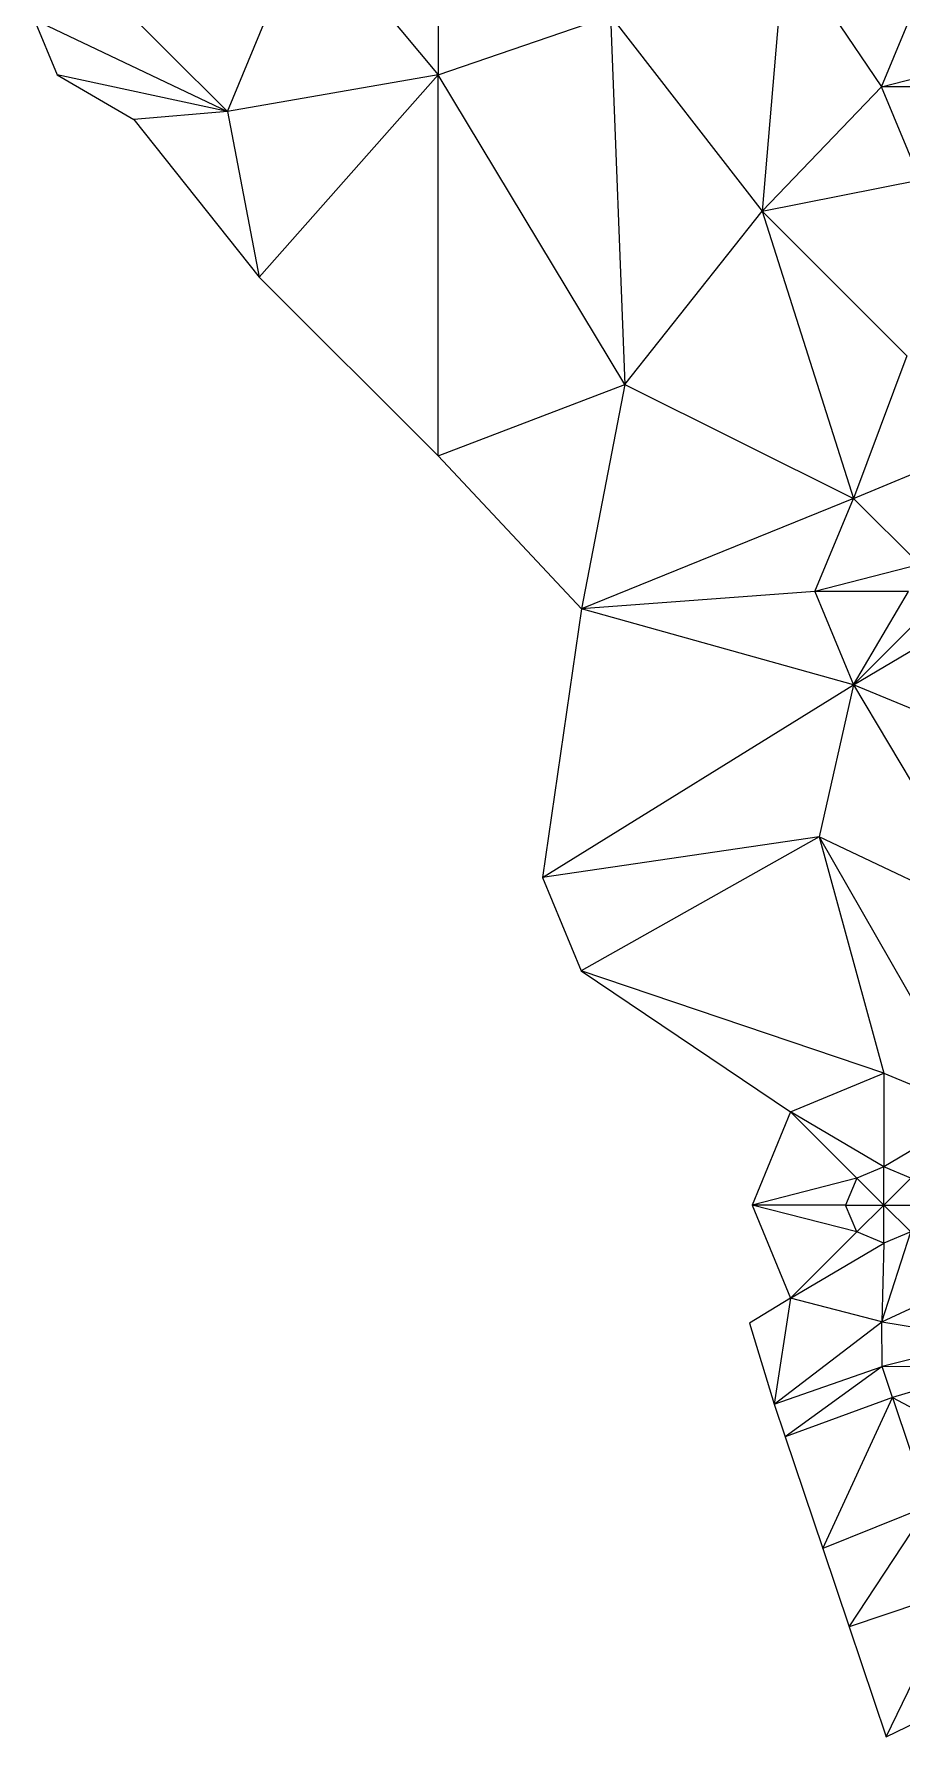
# Model space of a CAD drawing. Header units: inches. Extents: x 2000000 to 2613718, y 1000000 to 1269741.
# Drawn here: x 2612359 to 2612815, y 1267301 to 1268195 of the extents above; entities that cross this region are included whole.
import ezdxf

# ---------------------------------------------------------------- set-up
doc = ezdxf.new("R2010")
doc.units = ezdxf.units.IN
doc.header["$MEASUREMENT"] = 0

msp = doc.modelspace()

# ---------------------------------------------------------------- linework, layer by layer
for points in [[(2612571.12, 1268373.29, 247.61), (2612571.12, 1268173.29, 247)], [(2612571.12, 1268373.29, 247.61), (2612571.12, 1268173.29, 247)], [(2612460.5, 1268153.99, 246.83), (2612502.53, 1268255.45, 247.16)], [(2612460.5, 1268153.99, 246.83), (2612502.53, 1268255.45, 247.16)], [(2612502.53, 1268255.45, 247.16), (2612571.12, 1268173.29, 247)], [(2612502.53, 1268255.45, 247.16), (2612571.12, 1268173.29, 247)], [(2612753.16, 1268242.07, 247.42), (2612741.21, 1268101.68, 246.86)], [(2612753.16, 1268242.07, 247.42), (2612741.21, 1268101.68, 246.86)], [(2612753.16, 1268242.07, 247.42), (2612803.91, 1268166.95, 247.15)], [(2612753.16, 1268242.07, 247.42), (2612803.91, 1268166.95, 247.15)], [(2612396.62, 1268217.87, 246.82), (2612460.5, 1268153.99, 246.83)], [(2612396.62, 1268217.87, 246.82), (2612460.5, 1268153.99, 246.83)], [(2612803.91, 1268166.95, 247.15), (2612824.16, 1268215.83, 247.38)], [(2612803.91, 1268166.95, 247.15), (2612824.16, 1268215.83, 247.38)], [(2612359.04, 1268202.31, 246.74), (2612460.5, 1268153.99, 246.83)], [(2612359.04, 1268202.31, 246.74), (2612371.12, 1268173.29, 246.74)], [(2612359.04, 1268202.31, 246.74), (2612460.5, 1268153.99, 246.83)], [(2612359.04, 1268202.31, 246.74), (2612371.12, 1268173.29, 246.74)], [(2612571.12, 1268173.29, 247), (2612661.53, 1268204.12, 247.19)], [(2612571.12, 1268173.29, 247), (2612661.53, 1268204.12, 247.19)], [(2612661.53, 1268204.12, 247.19), (2612741.21, 1268101.68, 246.86)], [(2612661.53, 1268204.12, 247.19), (2612669.12, 1268010.61, 246.52)], [(2612661.53, 1268204.12, 247.19), (2612741.21, 1268101.68, 246.86)], [(2612661.53, 1268204.12, 247.19), (2612669.12, 1268010.61, 246.52)], [(2612460.5, 1268153.99, 246.83), (2612371.12, 1268173.29, 246.74)], [(2612371.12, 1268173.29, 246.74), (2612411.34, 1268149.83, 246.76)], [(2612460.5, 1268153.99, 246.83), (2612371.12, 1268173.29, 246.74)], [(2612371.12, 1268173.29, 246.74), (2612411.34, 1268149.83, 246.76)], [(2612571.12, 1268173.29, 247), (2612460.5, 1268153.99, 246.83)], [(2612571.12, 1268173.29, 247), (2612460.5, 1268153.99, 246.83)], [(2612571.12, 1268173.29, 247), (2612477.17, 1268066.98, 246.62)], [(2612571.12, 1268173.29, 247), (2612477.17, 1268066.98, 246.62)], [(2612571.12, 1267973.29, 246.37), (2612571.12, 1268173.29, 247)], [(2612669.12, 1268010.61, 246.52), (2612571.12, 1268173.29, 247)], [(2612571.12, 1267973.29, 246.37), (2612571.12, 1268173.29, 247)], [(2612669.12, 1268010.61, 246.52), (2612571.12, 1268173.29, 247)], [(2612803.91, 1268166.95, 247.15), (2612858.9, 1268181.09, 247.23)], [(2612803.91, 1268166.95, 247.15), (2612858.9, 1268181.09, 247.23)], [(2612741.21, 1268101.68, 246.86), (2612803.91, 1268166.95, 247.15)], [(2612741.21, 1268101.68, 246.86), (2612803.91, 1268166.95, 247.15)], [(2612824.16, 1268118.07, 246.98), (2612803.91, 1268166.95, 247.15)], [(2612853.04, 1268166.95, 247.15), (2612803.91, 1268166.95, 247.15)], [(2612824.16, 1268118.07, 246.98), (2612803.91, 1268166.95, 247.15)], [(2612853.04, 1268166.95, 247.15), (2612803.91, 1268166.95, 247.15)], [(2612460.5, 1268153.99, 246.83), (2612411.34, 1268149.83, 246.76)], [(2612460.5, 1268153.99, 246.83), (2612411.34, 1268149.83, 246.76)], [(2612411.34, 1268149.83, 246.76), (2612477.17, 1268066.98, 246.62)], [(2612411.34, 1268149.83, 246.76), (2612477.17, 1268066.98, 246.62)], [(2612460.5, 1268153.99, 246.83), (2612477.17, 1268066.98, 246.62)], [(2612460.5, 1268153.99, 246.83), (2612477.17, 1268066.98, 246.62)], [(2612741.21, 1268101.68, 246.86), (2612824.16, 1268118.07, 246.98)], [(2612741.21, 1268101.68, 246.86), (2612824.16, 1268118.07, 246.98)], [(2612669.12, 1268010.61, 246.52), (2612741.21, 1268101.68, 246.86)], [(2612669.12, 1268010.61, 246.52), (2612741.21, 1268101.68, 246.86)], [(2612741.21, 1268101.68, 246.86), (2612817.1, 1268025.79, 246.65)], [(2612741.21, 1268101.68, 246.86), (2612789.16, 1267950.83, 246.34)], [(2612741.21, 1268101.68, 246.86), (2612817.1, 1268025.79, 246.65)], [(2612741.21, 1268101.68, 246.86), (2612789.16, 1267950.83, 246.34)], [(2612477.17, 1268066.98, 246.62), (2612571.12, 1267973.29, 246.37)], [(2612477.17, 1268066.98, 246.62), (2612571.12, 1267973.29, 246.37)], [(2612817.1, 1268025.79, 246.65), (2612789.16, 1267950.83, 246.34)], [(2612817.1, 1268025.79, 246.65), (2612789.16, 1267950.83, 246.34)], [(2612571.12, 1267973.29, 246.37), (2612669.12, 1268010.61, 246.52)], [(2612571.12, 1267973.29, 246.37), (2612669.12, 1268010.61, 246.52)], [(2612669.12, 1268010.61, 246.52), (2612646.35, 1267892.99, 246.17)], [(2612669.12, 1268010.61, 246.52), (2612646.35, 1267892.99, 246.17)], [(2612669.12, 1268010.61, 246.52), (2612789.16, 1267950.83, 246.34)], [(2612669.12, 1268010.61, 246.52), (2612789.16, 1267950.83, 246.34)], [(2612571.12, 1267973.29, 246.37), (2612646.35, 1267892.99, 246.17)], [(2612571.12, 1267973.29, 246.37), (2612646.35, 1267892.99, 246.17)], [(2612789.16, 1267950.83, 246.34), (2612838.04, 1267971.08, 246.44)], [(2612789.16, 1267950.83, 246.34), (2612838.04, 1267971.08, 246.44)], [(2612789.16, 1267950.83, 246.34), (2612646.35, 1267892.99, 246.17)], [(2612789.16, 1267950.83, 246.34), (2612646.35, 1267892.99, 246.17)], [(2612768.91, 1267901.95, 246.21), (2612789.16, 1267950.83, 246.34)], [(2612768.91, 1267901.95, 246.21), (2612789.16, 1267950.83, 246.34)], [(2612789.16, 1267950.83, 246.34), (2612823.9, 1267916.09, 246.23)], [(2612789.16, 1267950.83, 246.34), (2612823.9, 1267916.09, 246.23)], [(2612823.9, 1267916.09, 246.23), (2612768.91, 1267901.95, 246.21)], [(2612823.9, 1267916.09, 246.23), (2612768.91, 1267901.95, 246.21)], [(2612768.91, 1267901.95, 246.21), (2612646.35, 1267892.99, 246.17)], [(2612768.91, 1267901.95, 246.21), (2612646.35, 1267892.99, 246.17)], [(2612818.04, 1267901.95, 246.2), (2612768.91, 1267901.95, 246.21)], [(2612768.91, 1267901.95, 246.21), (2612789.16, 1267853.07, 246.08)], [(2612818.04, 1267901.95, 246.2), (2612768.91, 1267901.95, 246.21)], [(2612768.91, 1267901.95, 246.21), (2612789.16, 1267853.07, 246.08)], [(2612789.16, 1267853.07, 246.08), (2612818.04, 1267901.95, 246.2)], [(2612789.16, 1267853.07, 246.08), (2612818.04, 1267901.95, 246.2)], [(2612646.35, 1267892.99, 246.17), (2612625.92, 1267751.83, 245.86)], [(2612646.35, 1267892.99, 246.17), (2612625.92, 1267751.83, 245.86)], [(2612789.16, 1267853.07, 246.08), (2612646.35, 1267892.99, 246.17)], [(2612789.16, 1267853.07, 246.08), (2612646.35, 1267892.99, 246.17)], [(2612823.9, 1267887.81, 246.16), (2612789.16, 1267853.07, 246.08)], [(2612823.9, 1267887.81, 246.16), (2612789.16, 1267853.07, 246.08)], [(2612789.16, 1267853.07, 246.08), (2612838.04, 1267881.95, 246.15)], [(2612789.16, 1267853.07, 246.08), (2612838.04, 1267881.95, 246.15)], [(2612625.92, 1267751.83, 245.86), (2612789.16, 1267853.07, 246.08)], [(2612625.92, 1267751.83, 245.86), (2612789.16, 1267853.07, 246.08)], [(2612789.16, 1267853.07, 246.08), (2612771.12, 1267773.29, 245.9)], [(2612789.16, 1267853.07, 246.08), (2612771.12, 1267773.29, 245.9)], [(2612838.04, 1267832.82, 246.05), (2612789.16, 1267853.07, 246.08)], [(2612789.16, 1267853.07, 246.08), (2612862.63, 1267729.83, 245.87)], [(2612838.04, 1267832.82, 246.05), (2612789.16, 1267853.07, 246.08)], [(2612789.16, 1267853.07, 246.08), (2612862.63, 1267729.83, 245.87)], [(2612771.12, 1267773.29, 245.9), (2612625.92, 1267751.83, 245.86)], [(2612771.12, 1267773.29, 245.9), (2612625.92, 1267751.83, 245.86)], [(2612771.12, 1267773.29, 245.9), (2612646.17, 1267702.95, 245.77)], [(2612771.12, 1267773.29, 245.9), (2612646.17, 1267702.95, 245.77)], [(2612862.63, 1267729.83, 245.87), (2612771.12, 1267773.29, 245.9)], [(2612771.12, 1267773.29, 245.9), (2612853.92, 1267628.83, 245.71)], [(2612771.12, 1267773.29, 245.9), (2612805.04, 1267649.08, 245.71)], [(2612862.63, 1267729.83, 245.87), (2612771.12, 1267773.29, 245.9)], [(2612771.12, 1267773.29, 245.9), (2612853.92, 1267628.83, 245.71)], [(2612771.12, 1267773.29, 245.9), (2612805.04, 1267649.08, 245.71)], [(2612625.92, 1267751.83, 245.86), (2612646.17, 1267702.95, 245.77)], [(2612625.92, 1267751.83, 245.86), (2612646.17, 1267702.95, 245.77)], [(2612646.17, 1267702.95, 245.77), (2612756.16, 1267628.83, 245.66)], [(2612805.04, 1267649.08, 245.71), (2612646.17, 1267702.95, 245.77)], [(2612646.17, 1267702.95, 245.77), (2612756.16, 1267628.83, 245.66)], [(2612805.04, 1267649.08, 245.71), (2612646.17, 1267702.95, 245.77)], [(2612756.16, 1267628.83, 245.66), (2612805.04, 1267649.08, 245.71)], [(2612756.16, 1267628.83, 245.66), (2612805.04, 1267649.08, 245.71)], [(2612805.04, 1267649.08, 245.71), (2612853.92, 1267628.83, 245.71)], [(2612805.04, 1267649.08, 245.71), (2612805.04, 1267599.95, 245.65)], [(2612805.04, 1267649.08, 245.71), (2612853.92, 1267628.83, 245.71)], [(2612805.04, 1267649.08, 245.71), (2612805.04, 1267599.95, 245.65)], [(2612756.16, 1267628.83, 245.66), (2612735.91, 1267579.95, 245.59)], [(2612756.16, 1267628.83, 245.66), (2612735.91, 1267579.95, 245.59)], [(2612756.16, 1267628.83, 245.66), (2612790.9, 1267594.09, 245.63)], [(2612805.04, 1267599.95, 245.65), (2612756.16, 1267628.83, 245.66)], [(2612756.16, 1267628.83, 245.66), (2612790.9, 1267594.09, 245.63)], [(2612805.04, 1267599.95, 245.65), (2612756.16, 1267628.83, 245.66)], [(2612853.92, 1267628.83, 245.71), (2612805.04, 1267599.95, 245.65)], [(2612853.92, 1267628.83, 245.71), (2612805.04, 1267599.95, 245.65)], [(2612790.9, 1267594.09, 245.63), (2612735.91, 1267579.95, 245.59)], [(2612790.9, 1267594.09, 245.63), (2612735.91, 1267579.95, 245.59)], [(2612790.9, 1267594.09, 245.63), (2612785.04, 1267579.95, 245.6)], [(2612790.9, 1267594.09, 245.63), (2612785.04, 1267579.95, 245.6)], [(2612805.04, 1267599.95, 245.65), (2612790.9, 1267594.09, 245.63)], [(2612805.04, 1267599.95, 245.65), (2612790.9, 1267594.09, 245.63)], [(2612805.04, 1267579.95, 245.61), (2612790.9, 1267594.09, 245.63)], [(2612805.04, 1267579.95, 245.61), (2612790.9, 1267594.09, 245.63)], [(2612805.04, 1267579.95, 245.61), (2612805.04, 1267599.95, 245.65)], [(2612819.18, 1267594.09, 245.64), (2612805.04, 1267599.95, 245.65)], [(2612805.04, 1267579.95, 245.61), (2612805.04, 1267599.95, 245.65)], [(2612819.18, 1267594.09, 245.64), (2612805.04, 1267599.95, 245.65)], [(2612805.04, 1267579.95, 245.61), (2612819.18, 1267594.09, 245.64)], [(2612805.04, 1267579.95, 245.61), (2612819.18, 1267594.09, 245.64)], [(2612735.91, 1267579.95, 245.59), (2612756.16, 1267531.07, 245.51)], [(2612790.9, 1267565.81, 245.57), (2612735.91, 1267579.95, 245.59)], [(2612785.04, 1267579.95, 245.6), (2612735.91, 1267579.95, 245.59)], [(2612735.91, 1267579.95, 245.59), (2612756.16, 1267531.07, 245.51)], [(2612790.9, 1267565.81, 245.57), (2612735.91, 1267579.95, 245.59)], [(2612785.04, 1267579.95, 245.6), (2612735.91, 1267579.95, 245.59)], [(2612785.04, 1267579.95, 245.6), (2612805.04, 1267579.95, 245.61)], [(2612790.9, 1267565.81, 245.57), (2612785.04, 1267579.95, 245.6)], [(2612785.04, 1267579.95, 245.6), (2612805.04, 1267579.95, 245.61)], [(2612790.9, 1267565.81, 245.57), (2612785.04, 1267579.95, 245.6)], [(2612805.04, 1267579.95, 245.61), (2612790.9, 1267565.81, 245.57)], [(2612805.04, 1267579.95, 245.61), (2612790.9, 1267565.81, 245.57)], [(2612805.04, 1267579.95, 245.61), (2612825.04, 1267579.95, 245.62)], [(2612805.04, 1267559.95, 245.58), (2612805.04, 1267579.95, 245.61)], [(2612819.18, 1267565.81, 245.6), (2612805.04, 1267579.95, 245.61)], [(2612805.04, 1267579.95, 245.61), (2612825.04, 1267579.95, 245.62)], [(2612805.04, 1267559.95, 245.58), (2612805.04, 1267579.95, 245.61)], [(2612819.18, 1267565.81, 245.6), (2612805.04, 1267579.95, 245.61)], [(2612756.16, 1267531.07, 245.51), (2612790.9, 1267565.81, 245.57)], [(2612756.16, 1267531.07, 245.51), (2612790.9, 1267565.81, 245.57)], [(2612805.04, 1267559.95, 245.58), (2612790.9, 1267565.81, 245.57)], [(2612805.04, 1267559.95, 245.58), (2612790.9, 1267565.81, 245.57)], [(2612804.05, 1267518.61, 245.53), (2612819.18, 1267565.81, 245.6)], [(2612804.05, 1267518.61, 245.53), (2612819.18, 1267565.81, 245.6)], [(2612819.18, 1267565.81, 245.6), (2612805.04, 1267559.95, 245.58)], [(2612819.18, 1267565.81, 245.6), (2612805.04, 1267559.95, 245.58)], [(2612756.16, 1267531.07, 245.51), (2612805.04, 1267559.95, 245.58)], [(2612756.16, 1267531.07, 245.51), (2612805.04, 1267559.95, 245.58)], [(2612805.04, 1267559.95, 245.58), (2612804.05, 1267518.61, 245.53)], [(2612805.04, 1267559.95, 245.58), (2612804.05, 1267518.61, 245.53)], [(2612756.16, 1267531.07, 245.51), (2612734.62, 1267517.97, 245.47)], [(2612756.16, 1267531.07, 245.51), (2612734.62, 1267517.97, 245.47)], [(2612756.16, 1267531.07, 245.51), (2612747.49, 1267475.4, 245.23)], [(2612756.16, 1267531.07, 245.51), (2612747.49, 1267475.4, 245.23)], [(2612804.05, 1267518.61, 245.53), (2612756.16, 1267531.07, 245.51)], [(2612804.05, 1267518.61, 245.53), (2612756.16, 1267531.07, 245.51)], [(2612804.05, 1267518.61, 245.53), (2612838.41, 1267534.46, 245.59)], [(2612804.05, 1267518.61, 245.53), (2612838.41, 1267534.46, 245.59)], [(2612734.62, 1267517.97, 245.47), (2612747.49, 1267475.4, 245.23)], [(2612734.62, 1267517.97, 245.47), (2612747.49, 1267475.4, 245.23)], [(2612747.49, 1267475.4, 245.23), (2612804.05, 1267518.61, 245.53)], [(2612747.49, 1267475.4, 245.23), (2612804.05, 1267518.61, 245.53)], [(2612804.05, 1267518.61, 245.53), (2612860.78, 1267509.37, 245.6)], [(2612804.15, 1267495.21, 245.55), (2612804.05, 1267518.61, 245.53)], [(2612804.05, 1267518.61, 245.53), (2612860.78, 1267509.37, 245.6)], [(2612804.15, 1267495.21, 245.55), (2612804.05, 1267518.61, 245.53)], [(2612860.78, 1267509.37, 245.6), (2612804.15, 1267495.21, 245.55)], [(2612860.78, 1267509.37, 245.6), (2612804.15, 1267495.21, 245.55)], [(2612747.49, 1267475.4, 245.23), (2612804.15, 1267495.21, 245.55)], [(2612747.49, 1267475.4, 245.23), (2612804.15, 1267495.21, 245.55)], [(2612804.15, 1267495.21, 245.55), (2612753.25, 1267458.31, 245.35)], [(2612804.15, 1267495.21, 245.55), (2612753.25, 1267458.31, 245.35)], [(2612804.15, 1267495.21, 245.55), (2612865.55, 1267495.45, 245.6)], [(2612804.15, 1267495.21, 245.55), (2612865.55, 1267495.45, 245.6)], [(2612809.61, 1267478.9, 245.54), (2612804.15, 1267495.21, 245.55)], [(2612809.61, 1267478.9, 245.54), (2612804.15, 1267495.21, 245.55)], [(2612865.55, 1267495.45, 245.6), (2612809.61, 1267478.9, 245.54)], [(2612865.55, 1267495.45, 245.6), (2612809.61, 1267478.9, 245.54)], [(2612747.49, 1267475.4, 245.23), (2612753.25, 1267458.31, 245.35)], [(2612747.49, 1267475.4, 245.23), (2612753.25, 1267458.31, 245.35)], [(2612809.61, 1267478.9, 245.54), (2612753.25, 1267458.31, 245.35)], [(2612809.61, 1267478.9, 245.54), (2612753.25, 1267458.31, 245.35)], [(2612773, 1267399.68, 245.53), (2612809.61, 1267478.9, 245.54)], [(2612773, 1267399.68, 245.53), (2612809.61, 1267478.9, 245.54)], [(2612809.61, 1267478.9, 245.54), (2612884.97, 1267438.87, 245.6)], [(2612809.61, 1267478.9, 245.54), (2612828.65, 1267422.05, 245.56)], [(2612809.61, 1267478.9, 245.54), (2612884.97, 1267438.87, 245.6)], [(2612809.61, 1267478.9, 245.54), (2612828.65, 1267422.05, 245.56)], [(2612753.25, 1267458.31, 245.35), (2612773, 1267399.68, 245.53)], [(2612753.25, 1267458.31, 245.35), (2612773, 1267399.68, 245.53)], [(2612828.65, 1267422.05, 245.56), (2612773, 1267399.68, 245.53)], [(2612828.65, 1267422.05, 245.56), (2612773, 1267399.68, 245.53)], [(2612786.85, 1267358.57, 245.56), (2612828.65, 1267422.05, 245.56)], [(2612786.85, 1267358.57, 245.56), (2612828.65, 1267422.05, 245.56)], [(2612773, 1267399.68, 245.53), (2612786.85, 1267358.57, 245.56)], [(2612773, 1267399.68, 245.53), (2612786.85, 1267358.57, 245.56)], [(2612843.54, 1267377.57, 245.59), (2612786.85, 1267358.57, 245.56)], [(2612843.54, 1267377.57, 245.59), (2612786.85, 1267358.57, 245.56)], [(2612806.35, 1267300.72, 245.62), (2612843.54, 1267377.57, 245.59)], [(2612806.35, 1267300.72, 245.62), (2612843.54, 1267377.57, 245.59)], [(2612786.85, 1267358.57, 245.56), (2612806.35, 1267300.72, 245.62)], [(2612786.85, 1267358.57, 245.56), (2612806.35, 1267300.72, 245.62)], [(2612806.35, 1267300.72, 245.62), (2612860.49, 1267326.95, 245.66)], [(2612806.35, 1267300.72, 245.62), (2612860.49, 1267326.95, 245.66)]]:
    msp.add_polyline3d(points)

doc.saveas('drawing.dxf')
